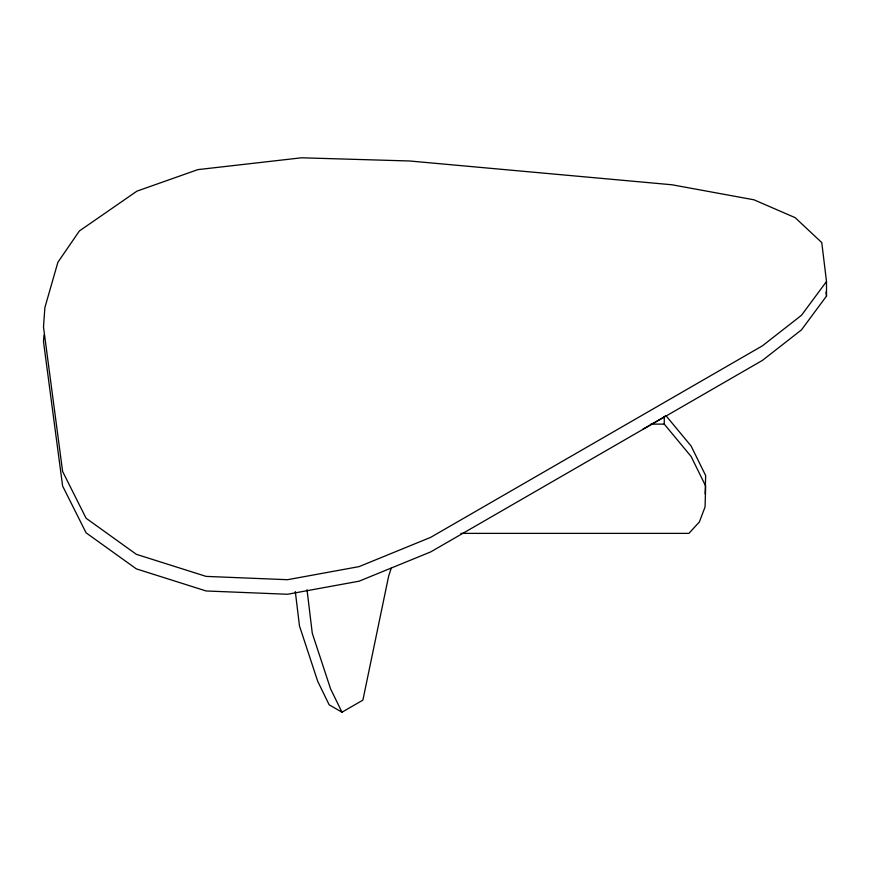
<?xml version="1.0" encoding="UTF-8"?>
<svg xmlns="http://www.w3.org/2000/svg" width="870" height="870" viewBox="0 0 870 870"><rect width="100%" height="100%" fill="white"/><g stroke="black" fill="none" stroke-linecap="round" stroke-linejoin="round"><path stroke-width="1.3" d="M705.146 493.888L705.657 475.564L691.074 445.973L665.996 415.729M43.957 335.113L43.5 341.605L62.618 486.025L86.076 532.81L136.351 568.882L206.136 590.969L287.546 594.264L359.103 581.182L430.661 551.928L762.435 360.387L801.466 329.882L826.5 296.083L826.5 281.51L821.769 242.589L795.158 217.663L753.953 199.795L671.955 184.766L409.574 160.983L301.542 157.796L197.849 169.628L136.938 191.139L79.377 230.974L57.888 262.272L44.881 307.578L43.5 327.033L62.618 471.464L86.076 518.237L136.351 554.321L206.136 576.397L287.546 579.703L359.103 566.609L430.661 537.356L762.435 345.814L801.466 315.31L826.5 281.51M391.217 568.262L388.672 575.983L362.888 700.132L341.975 712.204L329.154 704.798L317.724 681.351L299.465 625.889L295.311 591.557M642.919 429.193L665.648 416.077M650.869 424.114L664.267 424.114L691.074 456.435L705.657 486.025L705.07 506.971L699.35 521.989L688.899 533.375L460.882 533.375M341.975 712.204L330.546 688.757L312.286 633.284L307.012 589.719M826.011 292.048L826.5 296.083M664.267 416.262L664.267 424.114"/></g></svg>
